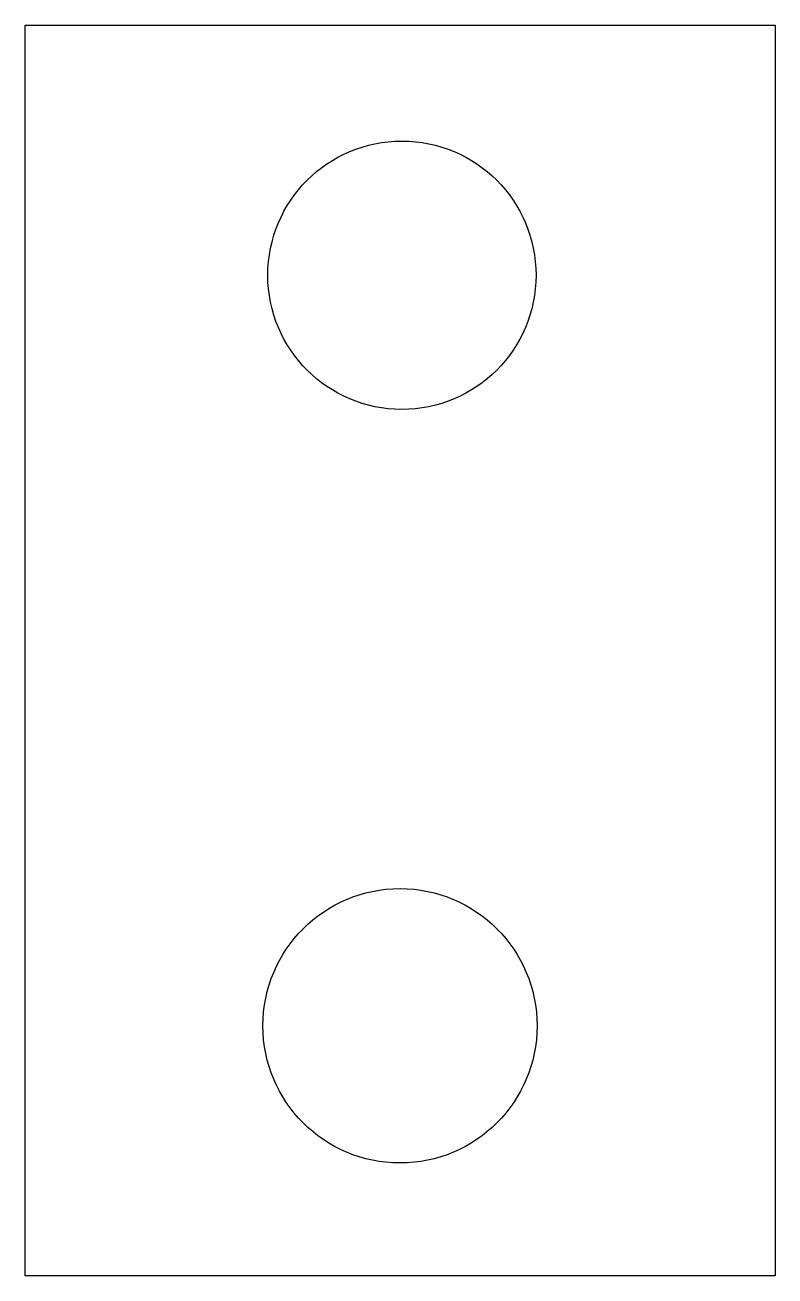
# Model space of a CAD drawing. Header units: inches. Extents: x -0.75 to 0.75, y -2.5 to 0.
import ezdxf

# ---------------------------------------------------------------- set-up
doc = ezdxf.new("R2010")
doc.units = ezdxf.units.IN
doc.layers.get('0').update_dxf_attribs({"linetype": 'CONTINUOUS'})

msp = doc.modelspace()

# ---------------------------------------------------------------- linework, layer by layer
msp.add_lwpolyline([(0.75, -2.5), (-0.75, -2.5), (-0.75, 0), (0.75, 0)], close=True)
for centre, radius in [((0.0038, -0.5), 0.2682), ((0, -2), 0.2742)]:
    msp.add_circle(centre, radius)

doc.saveas('drawing.dxf')
